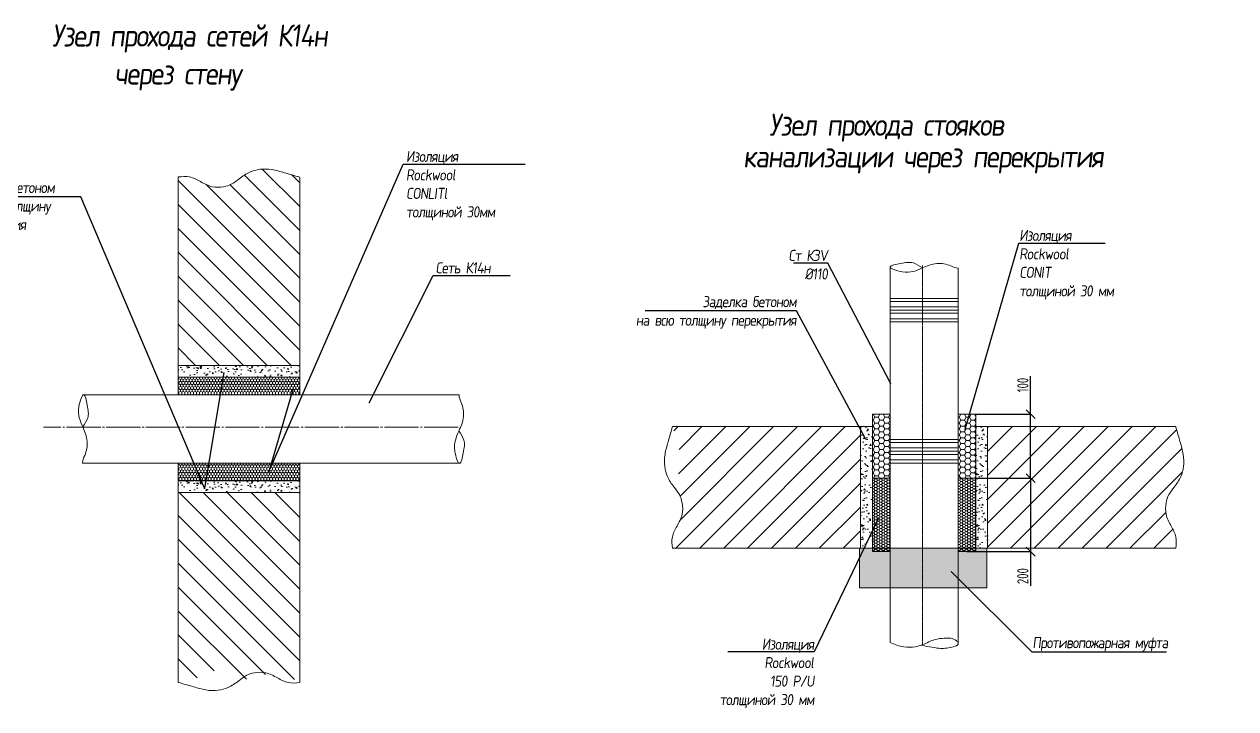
# Model space of a CAD drawing. Header units: millimetres. Extents: x -8689834 to 9419935, y -370377 to 166066.
# Drawn here: x -27486 to -165, y -353092 to -337670 of the extents above; entities that cross this region are included whole.
import ezdxf
from ezdxf import colors
from ezdxf.entities.mleader import LeaderData, LeaderLine
from ezdxf.math import Vec2, Vec3

# ---------------------------------------------------------------- set-up
doc = ezdxf.new("R2010")
doc.units = ezdxf.units.MM
doc.header["$MEASUREMENT"] = 0
doc.linetypes.add('JIS_08_11', pattern=[12.8, 11, -0.6, 0.6, -0.6])
doc.linetypes.add('осевая', pattern=[50.8, 31.75, -6.35, 6.35, -6.35])
doc.layers.get('0').update_dxf_attribs({"color": 250, "lineweight": 9})
for name, color, linetype, lineweight in [('_ВК-Text К1', 7, 'Continuous', 30), ('_ВК-К14н', 165, 'Continuous', 40), ('_ВК-К3V', 6, 'Continuous', 40), ('_ВК-противопожарная муфта', 1, 'Continuous', 40), ('_ВК-текст В1', 7, 'Continuous', 25), ('_Размер ВК', 7, 'Continuous', 30)]:
    doc.layers.add(name, color=color, linetype=linetype, lineweight=lineweight)
doc.layers.add('_Стены', color=7, linetype='Continuous')
doc.styles.add('ISOCPEUR', font='isocpeur.ttf', dxfattribs={"width": 0.7})
doc.styles.get("Standard").update_dxf_attribs({"font": 'isocpeur.ttf', "width": 0.7})
doc.styles.add('Основной', font='isocpeui.ttf')
doc.dimstyles.get("Standard").update_dxf_attribs({"dimtxt": 0.18, "dimasz": 0.18, "dimexe": 0.18, "dimexo": 0.0625, "dimgap": 0.09, "dimtad": 0, "dimtih": 1, "dimtoh": 1, "dimdec": 4, "dimzin": 0, "dimdsep": 46, "dimtxsty": 'Standard', "dimcen": 0.09, "dimadec": 0, "dimazin": 0, "dimtfac": 1, "dimtdec": 4, "dimtofl": 0, "dimtmove": 0, "dimatfit": 3, "dimfxl": 1, "dimtolj": 1, "dimtzin": 0, "dimarcsym": 0})
pattern_1 = [(315, (31731.88, -186800.07), (269.4077, 269.4077), [])]
pattern_2 = [(45, (-167181.3, -293731.14), (-269.4077, 269.4077), [])]
pattern_3 = [(0, (-167181.3, -293731.14), (114.3, 65.991135), [76.2, -152.4]), (120, (-167181.3, -293731.14), (-114.3, 65.991136), [76.2, -152.4]), (60, (-167181.3, -293731.14), (2e-07, 131.982271), [-152.4, 76.2])]

# ---------------------------------------------------------------- blocks, each defined once
blk = doc.blocks.new('_Oblique')
at = {"color": 0, "linetype": 'ByBlock', "lineweight": -2}
blk.add_line((-0.5, -0.5), (0.5, 0.5), dxfattribs=at)
blk = doc.blocks.new('*D2061')
at = {"layer": '_Размер ВК', "color": 0, "lineweight": 30, "transparency": 16777216}
for p, q in [((-4792, -346456), (-4792, -345600)), ((-6028, -346456), (-4791, -346456)), ((-4792, -347897), (-4792, -346456)), ((-6028, -347897), (-4791, -347897))]:
    blk.add_line(p, q, dxfattribs=at)
at = {"layer": '_Размер ВК', "color": 0, "lineweight": 30, "transparency": 16777216, "xscale": 200, "yscale": 200, "zscale": 200}
for p, rotation in [((-4792, -346456), 90), ((-4792, -347897), 270)]:
    blk.add_blockref('_Oblique', p, dxfattribs=dict(at, rotation=rotation))
at = {"layer": '_Размер ВК', "color": 0, "lineweight": 13, "transparency": 16777216, "insert": (-4967, -345799), "char_height": 250, "attachment_point": 5, "rotation": 90}
blk.add_mtext('\\A1;100', dxfattribs=at)
blk = doc.blocks.new('*D2062')
at = {"layer": '_Размер ВК', "color": 0, "lineweight": 30, "transparency": 16777216}
for p, q in [((-6026, -347897), (-4791, -347897)), ((-4792, -347897), (-4792, -349551)), ((-6226, -349551), (-4791, -349551)), ((-4792, -349551), (-4792, -350320))]:
    blk.add_line(p, q, dxfattribs=at)
at = {"layer": '_Размер ВК', "color": 0, "lineweight": 30, "transparency": 16777216, "xscale": 200, "yscale": 200, "zscale": 200}
for p, rotation in [((-4792, -347897), 90), ((-4792, -349551), 270)]:
    blk.add_blockref('_Oblique', p, dxfattribs=dict(at, rotation=rotation))
at = {"layer": '_Размер ВК', "color": 0, "lineweight": 13, "transparency": 16777216, "insert": (-4967, -350104), "char_height": 250, "attachment_point": 5, "rotation": 90}
blk.add_mtext('\\A1;200', dxfattribs=at)
blk = doc.blocks.new('_Dot')
at = {"color": 0, "linetype": 'ByBlock', "lineweight": -2}
blk.add_line((-0.5, 0), (-1, 0), dxfattribs=at)
at = {"color": 0, "linetype": 'ByBlock', "const_width": 0.5}
blk.add_lwpolyline([(-0.25, 0, 1), (0.25, 0, 1)], format="xyb", close=True, dxfattribs=at)

msp = doc.modelspace()

# ---------------------------------------------------------------- hatches: boundary and pattern name
at = {"layer": '_ВК-противопожарная муфта', "lineweight": 13}
h = msp.add_hatch(color=256, dxfattribs=at)
h.dxf.hatch_style = 1
h.paths.add_polyline_path([(-8650.6, -349477.5), (-5775, -349477.5), (-5775, -350369), (-8650.6, -350369)])
at = {"layer": '_Стены', "lineweight": 13}
h = msp.add_hatch(dxfattribs=at)
h.set_pattern_fill('ANSI31', scale=120, angle=-90)
h.set_pattern_definition(pattern_1)
h.paths.add_polyline_path([(-21272.4, -345355.5), (-21272.4, -341062), (-21458.1, -341061.9), (-21469, -341058.8), (-21480, -341055.7), (-21490.9, -341052.5), (-21501.8, -341049.4), (-21512.7, -341046.2), (-21523.6, -341043.1), (-21534.6, -341039.9), (-21545.5, -341036.8), (-21556.4, -341033.6), (-21567.3, -341030.4), (-21578.2, -341027.3), (-21589.2, -341024.1), (-21600.1, -341020.9), (-21611, -341017.8), (-21621.9, -341014.6), (-21632.8, -341011.4), (-21643.8, -341008.2), (-21654.7, -341005.1), (-21665.6, -341001.9), (-21676.5, -340998.8), (-21687.5, -340995.7), (-21698.4, -340992.6), (-21709.4, -340989.5), (-21720.3, -340986.4), (-21731.3, -340983.4), (-21742.3, -340980.5), (-21753.3, -340977.6), (-21764.3, -340974.7), (-21775.3, -340971.9), (-21786.3, -340969.1), (-21797.3, -340966.4), (-21808.4, -340963.8), (-21819.5, -340961.2), (-21830.6, -340958.7), (-21841.7, -340956.3), (-21852.8, -340954), (-21864, -340951.8), (-21875.1, -340949.6), (-21886.3, -340947.6), (-21897.6, -340945.7), (-21908.8, -340943.8), (-21920.1, -340942.1), (-21931.4, -340940.5), (-21942.7, -340939), (-21954, -340937.6), (-21965.4, -340936.3), (-21976.8, -340935.2), (-21988.1, -340934.1), (-21999.5, -340933.2), (-22010.9, -340932.5), (-22022.3, -340931.8), (-22033.7, -340931.3), (-22045.1, -340931), (-22056.5, -340930.8), (-22068, -340930.7), (-22079.4, -340930.8), (-22090.8, -340931), (-22102.1, -340931.4), (-22113.5, -340932), (-22124.9, -340932.7), (-22136.3, -340933.5), (-22147.6, -340934.6), (-22158.9, -340935.7), (-22170.2, -340937.1), (-22181.5, -340938.7), (-22192.8, -340940.4), (-22204, -340942.3), (-22215.3, -340944.3), (-22226.4, -340946.5), (-22237.6, -340948.9), (-22248.7, -340951.5), (-22259.8, -340954.2), (-22270.8, -340957), (-22281.8, -340960.1), (-22292.8, -340963.2), (-22303.7, -340966.6), (-22314.6, -340970), (-22325.4, -340973.7), (-22336.2, -340977.4), (-22346.9, -340981.4), (-22357.5, -340985.4), (-22368.1, -340989.6), (-22378.7, -340993.9), (-22389.2, -340998.4), (-22399.6, -341003), (-22409.9, -341007.7), (-22420.2, -341012.6), (-22430.4, -341017.6), (-22440.6, -341022.7), (-22450.7, -341027.9), (-22460.7, -341033.2), (-22470.7, -341038.6), (-22480.6, -341044.2), (-22490.4, -341049.9), (-22500.2, -341055.6), (-22510, -341061.5), (-22519.7, -341067.5), (-22529.3, -341073.5), (-22538.9, -341079.7), (-22548.4, -341085.9), (-22557.9, -341092.2), (-22567.4, -341098.6), (-22576.8, -341105.1), (-22586.1, -341111.7), (-22595.4, -341118.3), (-22604.7, -341125), (-22613.9, -341131.8), (-22623, -341138.6), (-22632.2, -341145.5), (-22641.3, -341152.5), (-22650.3, -341159.5), (-22659.3, -341166.5), (-22668.3, -341173.6), (-22677.3, -341180.7), (-22686.4, -341187.7), (-22695.4, -341194.7), (-22704.4, -341201.7), (-22713.5, -341208.6), (-22722.6, -341215.4), (-22731.8, -341222.2), (-22741, -341228.8), (-22750.3, -341235.3), (-22759.7, -341241.7), (-22769.1, -341247.9), (-22778.7, -341253.9), (-22788.3, -341259.8), (-22798.1, -341265.4), (-22808, -341270.8), (-22818, -341276), (-22828.2, -341281), (-22838.5, -341285.7), (-22848.9, -341290.2), (-22859.4, -341294.5), (-22870, -341298.6), (-22880.6, -341302.5), (-22891.4, -341306.2), (-22902.3, -341309.7), (-22913.2, -341313), (-22924.3, -341316.2), (-22935.3, -341319.1), (-22946.5, -341321.9), (-22957.7, -341324.5), (-22969, -341326.9), (-22980.3, -341329.2), (-22991.6, -341331.3), (-23003, -341333.3), (-23014.4, -341335.1), (-23025.8, -341336.7), (-23037.3, -341338.2), (-23048.7, -341339.5), (-23060.2, -341340.7), (-23071.7, -341341.6), (-23083.2, -341342.4), (-23094.6, -341343), (-23106.1, -341343.4), (-23117.6, -341343.6), (-23129, -341343.6), (-23140.5, -341343.4), (-23151.9, -341343), (-23163.3, -341342.4), (-23174.6, -341341.6), (-23185.9, -341340.6), (-23197.2, -341339.4), (-23208.4, -341337.9), (-23219.6, -341336.2), (-23230.7, -341334.2), (-23241.7, -341332.1), (-23252.7, -341329.7), (-23263.7, -341327), (-23274.5, -341324.1), (-23285.3, -341321.1), (-23296.1, -341317.8), (-23306.8, -341314.3), (-23317.4, -341310.6), (-23328, -341306.7), (-23338.6, -341302.7), (-23349.1, -341298.5), (-23359.5, -341294.1), (-23370, -341289.6), (-23380.4, -341285), (-23390.7, -341280.2), (-23401.1, -341275.3), (-23411.4, -341270.3), (-23421.7, -341265.2), (-23431.9, -341260), (-23442.2, -341254.8), (-23452.4, -341249.4), (-23462.6, -341244), (-23472.8, -341238.6), (-23483, -341233.1), (-23493.2, -341227.5), (-23503.3, -341222), (-23513.5, -341216.4), (-23523.7, -341210.8), (-23533.9, -341205.2), (-23544.1, -341199.6), (-23554.3, -341194.1), (-23564.5, -341188.6), (-23574.8, -341183.1), (-23585, -341177.8), (-23595.3, -341172.5), (-23605.6, -341167.3), (-23615.9, -341162.2), (-23626.2, -341157.2), (-23636.6, -341152.4), (-23647, -341147.7), (-23657.4, -341143.2), (-23667.9, -341138.8), (-23678.4, -341134.6), (-23689, -341130.7), (-23699.6, -341126.9), (-23710.2, -341123.4), (-23720.9, -341120.1), (-23731.7, -341117.1), (-23742.5, -341114.3), (-23753.3, -341111.8), (-23764.2, -341109.6), (-23775.2, -341107.7), (-23786.2, -341106), (-23797.3, -341104.6), (-23808.5, -341103.5), (-23819.6, -341102.6), (-23830.9, -341101.9), (-23842.1, -341101.5), (-23853.5, -341101.2), (-23864.8, -341101.1), (-23876.2, -341101.2), (-23887.6, -341101.4), (-23899, -341101.8), (-23910.5, -341102.3), (-23922, -341103), (-23933.5, -341103.7), (-23945.1, -341104.6), (-23956.6, -341105.5), (-23968.2, -341106.5), (-23979.8, -341107.5), (-23991.3, -341108.6), (-24002.9, -341109.7), (-24014.5, -341110.8), (-24014.5, -345355.5)])
h = msp.add_hatch(dxfattribs=at)
h.set_pattern_fill('AR-CONC', scale=1.8, angle=-90)
h.set_pattern_definition([(320, (31452.9, -175088.02), (-28.69035, -327.9324), [34.29, -377.19]), (265, (31452.9, -175088.02), (343.9023, 63.43816), [27.432, -301.75305]), (10.45144, (31450.5, -175115.35), (315.21195, -264.49424), [29.142, -320.56244]), (316.1842, (31544.34, -175088.02), (-75.6762, -487.9423), [51.435, -565.785]), (6.63556, (31538.03, -175128.7), (445.367, -427.3274), [43.713, -480.8441]), (261.18415, (31544.34, -175088), (445.367, -427.3274), [41.148, -452.6275]), (291, (31521.48, -175133.74), (-184.07736, -272.9059), [34.29, -377.19]), (236, (31521.48, -175133.74), (331.53834, -111.24365), [27.432, -301.752]), (341.45144, (31506.14, -175156.48), (147.461, -384.14955), [29.142, -320.5619]), (307.5, (31452.9, -175088.02), (152.19907, -5.559486), [0, -298.0944, 0, -306.324, 0, -302.895]), (277.5, (31452.9, -175088.02), (180.32503, -120.27539), [0, -174.6504, 0, -291.2364, 0, -115.443]), (237.5, (31452.9, -174986.07), (-10.31174, -244.06307), [0, -114.3, 0, -356.616, 0, -473.202]), (227.5, (31452.9, -174940.35), (45.76768, -266.63253), [0, -148.59, 0, -236.8296, 0, -336.042])])
h.paths.add_polyline_path([(-21272.4, -345355.5), (-21272.4, -345623.4), (-24014.5, -345623.4), (-24014.5, -345355.5)])
h = msp.add_hatch(dxfattribs=at)
h.set_pattern_fill('HONEY', scale=12, angle=-90)
h.set_pattern_definition([(270, (31731.878, -186800.074), (32.995568, -57.15), [38.1, -76.2]), (30, (31731.878, -186800.074), (32.995568, 57.15), [38.1, -76.2]), (330, (31731.878, -186800.074), (65.991136, -1e-07), [-76.2, 38.1])])
h.paths.add_polyline_path([(-21272.4, -345623.4), (-21272.9, -346020.1), (-24014.9, -346020.1), (-24014.9, -345623.4)])
h = msp.add_hatch(dxfattribs=at)
h.set_pattern_fill('HONEY', scale=24)
h.set_pattern_definition(pattern_3)
h.paths.add_polyline_path([(-8358, -346456.5), (-7961.2, -346456.5), (-7961.2, -347897.1), (-8358, -347897.1)])
h = msp.add_hatch(dxfattribs=at)
h.set_pattern_fill('HONEY', scale=24)
h.set_pattern_definition(pattern_3)
h.paths.add_polyline_path([(-6424.5, -346456.5), (-6027.7, -346456.5), (-6027.7, -347897.1), (-6424.5, -347897.1)])
h = msp.add_hatch(dxfattribs=at)
h.set_pattern_fill('ANSI31', scale=120)
h.set_pattern_definition(pattern_2)
h.paths.add_polyline_path([(-12859.1, -348044.2), (-12866.3, -348053.9), (-12863.1, -348058.4), (-12856.4, -348067.7), (-12849.6, -348076.9), (-12842.8, -348086.1), (-12835.9, -348095.2), (-12828.9, -348104.3), (-12821.9, -348113.3), (-12814.8, -348122.3), (-12807.8, -348131.4), (-12800.7, -348140.4), (-12793.7, -348149.4), (-12786.6, -348158.4), (-12779.7, -348167.4), (-12772.8, -348176.5), (-12765.9, -348185.6), (-12759.2, -348194.8), (-12752.6, -348204), (-12746.1, -348213.3), (-12739.7, -348222.7), (-12733.5, -348232.1), (-12727.5, -348241.7), (-12721.6, -348251.3), (-12716, -348261.1), (-12710.6, -348271), (-12705.4, -348281.1), (-12700.4, -348291.2), (-12695.7, -348301.5), (-12691.2, -348311.9), (-12686.9, -348322.4), (-12682.8, -348333), (-12678.9, -348343.7), (-12675.2, -348354.4), (-12671.7, -348365.3), (-12668.3, -348376.3), (-12665.2, -348387.3), (-12662.3, -348398.4), (-12659.5, -348409.5), (-12656.9, -348420.7), (-12654.4, -348432), (-12652.2, -348443.3), (-12650.1, -348454.6), (-12648.1, -348466), (-12646.3, -348477.4), (-12644.6, -348488.8), (-12811.7, -348500.3), (-12761.8, -348558), (-12640.7, -348523.2), (-12639.8, -348534.7), (-12639, -348546.2), (-12638.4, -348557.7), (-12899.4, -348569.1), (-12637.8, -348580.6), (-12637.8, -348592.1), (-12637.9, -348603.5), (-12638.3, -348614.9), (-12638.9, -348626.3), (-12639.7, -348637.6), (-12640.8, -348648.9), (-12642, -348660.2), (-12643.5, -348671.4), (-12645.2, -348682.6), (-12647.1, -348693.7), (-12649.3, -348704.8), (-12651.7, -348715.8), (-12654.4, -348726.7), (-12657.2, -348737.5), (-12660.3, -348748.3), (-12663.6, -348759.1), (-12667.1, -348769.8), (-12670.8, -348780.4), (-12674.7, -348791), (-12678.7, -348801.6), (-12682.9, -348812.1), (-12687.3, -348822.6), (-12691.8, -348833), (-12696.4, -348843.4), (-12701.2, -348853.7), (-12706.1, -348864.1), (-12711.1, -348874.4), (-12716.2, -348884.7), (-12721.3, -348894.9), (-12726.6, -348905.2), (-12731.9, -348915.4), (-12737.4, -348925.6), (-12742.8, -348935.8), (-12748.3, -348946), (-12753.8, -348956.2), (-12759.4, -348966.4), (-12765, -348976.5), (-12770.6, -348986.7), (-12776.2, -348996.9), (-12781.7, -349007.1), (-12787.3, -349017.3), (-12792.8, -349027.5), (-12798.2, -349037.8), (-12803.6, -349048), (-12808.9, -349058.3), (-12814.1, -349068.6), (-12819.2, -349078.9), (-12824.2, -349089.2), (-12829, -349099.6), (-12833.7, -349110), (-12838.2, -349120.4), (-12842.6, -349130.9), (-12846.7, -349141.4), (-12850.7, -349152), (-12854.4, -349162.6), (-12858, -349173.2), (-12861.3, -349183.9), (-12864.3, -349194.7), (-12867.1, -349205.5), (-12869.6, -349216.3), (-12871.8, -349227.3), (-12873.7, -349238.2), (-12875.4, -349249.3), (-12876.7, -349260.3), (-12877.9, -349271.5), (-12878.8, -349282.7), (-12879.5, -349293.9), (-12879.9, -349305.2), (-12880.2, -349316.5), (-12880.3, -349327.8), (-12880.2, -349339.2), (-12879.9, -349350.6), (-12879.5, -349362.1), (-12879, -349373.5), (-12878.4, -349385), (-12877.6, -349396.5), (-12876.8, -349408.1), (-12875.9, -349419.6), (-12874.9, -349431.2), (-12873.9, -349442.8), (-12872.8, -349454.4), (-12871.7, -349465.9), (-12870.6, -349477.5), (-8625.9, -349477.5), (-8625.9, -346735.4), (-12866.2, -346735.4), (-12842.6, -346817.7), (-12819, -346899.9), (-12795.3, -346982.2), (-12771.5, -347064.4), (-12747.7, -347146.6), (-12725.2, -347229.2), (-12705.7, -347312.6), (-12691.1, -347397.1), (-12682.9, -347482.7), (-12682.5, -347568.5), (-12691, -347653.8), (-12709.1, -347737.7), (-12735.9, -347819.3), (-12770.6, -347897.6), (-12812.1, -347972.4)])
h = msp.add_hatch(dxfattribs=at)
h.set_pattern_fill('AR-CONC', scale=1.8)
h.set_pattern_definition([(50, (-178893.35, -294010.12), (327.9324, -28.69035), [34.29, -377.19]), (355, (-178893.35, -294010.1), (-63.43816, 343.9023), [27.432, -301.75305]), (100.45144, (-178866.02, -294012.5), (264.49424, 315.21195), [29.142, -320.56244]), (46.1842, (-178893.35, -293918.68), (487.9423, -75.6762), [51.435, -565.785]), (96.63556, (-178852.7, -293925), (427.3274, 445.367), [43.713, -480.8441]), (351.18415, (-178893.35, -293918.7), (427.3274, 445.367), [41.148, -452.6275]), (21, (-178847.63, -293941.54), (272.9059, -184.07736), [34.29, -377.19]), (326, (-178847.63, -293941.54), (111.24365, 331.53834), [27.432, -301.752]), (71.45144, (-178824.9, -293956.88), (384.14955, 147.461), [29.142, -320.5619]), (37.5, (-178893.35, -294010.12), (5.559486, 152.19907), [0, -298.0944, 0, -306.324, 0, -302.895]), (7.5, (-178893.35, -294010.12), (120.27539, 180.32503), [0, -174.6504, 0, -291.2364, 0, -115.443]), (327.5, (-178995.3, -294010.12), (244.06307, -10.31174), [0, -114.3, 0, -356.616, 0, -473.202]), (317.5, (-179041.02, -294010.12), (266.63253, 45.76768), [0, -148.59, 0, -236.8296, 0, -336.042])])
h.paths.add_polyline_path([(-8625.9, -346735.4), (-8358, -346735.4), (-8358, -349477.5), (-8625.9, -349477.5)])
h = msp.add_hatch(dxfattribs=at)
h.set_pattern_fill('AR-CONC', scale=1.8)
h.set_pattern_definition([(50, (-176295.16, -294010.12), (327.9324, -28.69035), [34.29, -377.19]), (355, (-176295.16, -294010.1), (-63.43816, 343.9023), [27.432, -301.75305]), (100.45144, (-176267.83, -294012.5), (264.49424, 315.21195), [29.142, -320.56244]), (46.1842, (-176295.16, -293918.68), (487.9423, -75.6762), [51.435, -565.785]), (96.63556, (-176254.5, -293925), (427.3274, 445.367), [43.713, -480.8441]), (351.18415, (-176295.16, -293918.7), (427.3274, 445.367), [41.148, -452.6275]), (21, (-176249.44, -293941.54), (272.9059, -184.07736), [34.29, -377.19]), (326, (-176249.44, -293941.54), (111.24365, 331.53834), [27.432, -301.752]), (71.45144, (-176226.7, -293956.88), (384.14955, 147.461), [29.142, -320.5619]), (37.5, (-176295.16, -294010.12), (5.559486, 152.19907), [0, -298.0944, 0, -306.324, 0, -302.895]), (7.5, (-176295.16, -294010.12), (120.27539, 180.32503), [0, -174.6504, 0, -291.2364, 0, -115.443]), (327.5, (-176397.11, -294010.12), (244.06307, -10.31174), [0, -114.3, 0, -356.616, 0, -473.202]), (317.5, (-176442.83, -294010.12), (266.63253, 45.76768), [0, -148.59, 0, -236.8296, 0, -336.042])])
h.paths.add_polyline_path([(-6027.7, -346735.4), (-5759.8, -346735.4), (-5759.8, -349477.5), (-6027.7, -349477.5)])
h = msp.add_hatch(dxfattribs=at)
h.set_pattern_fill('ANSI31', scale=120)
h.set_pattern_definition(pattern_2)
edge = h.paths.add_edge_path()
edge.add_spline(control_points=[(-1515.1, -349477.5), (-1506.7, -349390.4), (-1489.6, -349212.7), (-1625.7, -348968.9), (-1756.1, -348727), (-1748.9, -348471.3), (-1684, -348258.1), (-1533.6, -348082.6), (-1401.8, -347880.5), (-1325.5, -347624), (-1339.7, -347355.4), (-1426.7, -347059.3), (-1486.2, -346851.7), (-1519.5, -346735.4)], knot_values=[0, 0, 0, 0, 256.3570077, 522.5257775, 814.4924454, 1068.4565715, 1265.4540588, 1471.5898158, 1753.8146418, 1984.8129544, 2261.3911039, 2546.6718614, 2909.5074633, 2909.5074633, 2909.5074633, 2909.5074633], degree=3, periodic=0)
edge.add_line((-1519.5, -346735.4), (-5759.8, -346735.4))
edge.add_line((-5759.8, -346735.4), (-5759.8, -349477.5))
edge.add_line((-5759.8, -349477.5), (-1515.1, -349477.5))
h = msp.add_hatch(dxfattribs=at)
h.set_pattern_fill('HONEY', scale=12, angle=-90)
h.set_pattern_definition([(270, (31731.878, -188733.582), (32.995568, -57.15), [38.1, -76.2]), (30, (31731.878, -188733.582), (32.995568, 57.15), [38.1, -76.2]), (330, (31731.878, -188733.582), (65.991136, -1e-07), [-76.2, 38.1])])
h.paths.add_polyline_path([(-21272.8, -347556.9), (-21272.8, -347953.7), (-24015.1, -347954.3), (-24015.1, -347557.5)])
h = msp.add_hatch(dxfattribs=at)
h.set_pattern_fill('AR-CONC', scale=1.8, angle=-90)
h.set_pattern_definition([(320, (31452.9, -177686.21), (-28.69035, -327.9324), [34.29, -377.19]), (265, (31452.9, -177686.2), (343.9023, 63.43816), [27.432, -301.75305]), (10.45144, (31450.5, -177713.54), (315.21195, -264.49424), [29.142, -320.56244]), (316.1842, (31544.34, -177686.2), (-75.6762, -487.9423), [51.435, -565.785]), (6.63556, (31538.03, -177726.88), (445.367, -427.3274), [43.713, -480.8441]), (261.18415, (31544.34, -177686.2), (445.367, -427.3274), [41.148, -452.6275]), (291, (31521.48, -177731.93), (-184.07736, -272.9059), [34.29, -377.19]), (236, (31521.48, -177731.93), (331.53834, -111.24365), [27.432, -301.752]), (341.45144, (31506.14, -177754.68), (147.461, -384.14955), [29.142, -320.5619]), (307.5, (31452.9, -177686.21), (152.19907, -5.559486), [0, -298.0944, 0, -306.324, 0, -302.895]), (277.5, (31452.9, -177686.21), (180.32503, -120.27539), [0, -174.6504, 0, -291.2364, 0, -115.443]), (237.5, (31452.9, -177584.26), (-10.31174, -244.06307), [0, -114.3, 0, -356.616, 0, -473.202]), (227.5, (31452.9, -177538.54), (45.76768, -266.63253), [0, -148.59, 0, -236.8296, 0, -336.042])])
h.paths.add_polyline_path([(-21272.4, -347953.7), (-21272.4, -348221.6), (-24014.5, -348221.6), (-24014.5, -347953.7)])
h = msp.add_hatch(dxfattribs=at)
h.set_pattern_fill('HONEY', scale=12)
h.set_pattern_definition([(0, (-167181.297, -293731.14), (57.15, 32.995568), [38.1, -76.2]), (120, (-167181.297, -293731.14), (-57.15, 32.995568), [38.1, -76.2]), (60, (-167181.297, -293731.14), (1e-07, 65.991136), [-76.2, 38.1])])
h.paths.add_polyline_path([(-8358, -347897.1), (-7961.2, -347897.1), (-7961.2, -349550.5), (-8358, -349550.5)])
h = msp.add_hatch(dxfattribs=at)
h.set_pattern_fill('HONEY', scale=12)
h.set_pattern_definition([(0, (-165247.788, -293731.14), (57.15, 32.995568), [38.1, -76.2]), (120, (-165247.788, -293731.14), (-57.15, 32.995568), [38.1, -76.2]), (60, (-165247.788, -293731.14), (1e-07, 65.991136), [-76.2, 38.1])])
h.paths.add_polyline_path([(-6424.5, -347897.1), (-6027.7, -347897.1), (-6027.4, -349551.3), (-6424.2, -349551.3)])
h = msp.add_hatch(dxfattribs=at)
h.set_pattern_fill('ANSI31', scale=120, angle=-90)
h.set_pattern_definition(pattern_1)
h.paths.add_polyline_path([(-21504.3, -352528.4), (-21504.3, -352528.4), (-21501.8, -352527.7)], flags=17)
h.paths.add_polyline_path([(-22561.4, -352482.5), (-22560.2, -352481.7), (-22748.7, -352622.2), (-22539.6, -352468), (-22529.2, -352461.4), (-22518.7, -352454.8), (-22508.2, -352448.4), (-22497.6, -352442), (-22486.9, -352435.8), (-22476.2, -352429.7), (-22465.4, -352423.7), (-22454.6, -352417.9), (-22443.7, -352412.2), (-22432.7, -352406.6), (-22421.6, -352401.2), (-22410.4, -352395.9), (-22399.2, -352390.8), (-22387.9, -352385.8), (-22376.5, -352381), (-22365.1, -352376.4), (-22353.6, -352371.9), (-22342, -352367.5), (-22330.3, -352363.4), (-22318.6, -352359.4), (-22306.9, -352355.5), (-22295, -352351.9), (-22283.1, -352348.4), (-22271.2, -352345.1), (-22259.2, -352342), (-22247.2, -352339.1), (-22235.1, -352336.3), (-22223, -352333.8), (-22210.9, -352331.5), (-22198.7, -352329.3), (-22186.5, -352327.4), (-22174.3, -352325.6), (-22162, -352324.1), (-22149.7, -352322.7), (-22137.4, -352321.6), (-22125.1, -352320.6), (-22112.8, -352319.9), (-22100.4, -352319.3), (-22088.1, -352318.9), (-22075.7, -352318.7), (-22063.3, -352318.7), (-22050.9, -352318.8), (-22038.6, -352319.2), (-22026.2, -352319.6), (-22013.8, -352320.3), (-22001.5, -352321.1), (-21989.1, -352322), (-21976.8, -352323.1), (-21964.4, -352324.4), (-21952.1, -352325.8), (-21939.8, -352327.3), (-21927.6, -352329), (-21915.3, -352330.8), (-21903.1, -352332.7), (-21890.9, -352334.8), (-21878.7, -352336.9), (-21866.6, -352339.2), (-21854.5, -352341.6), (-21842.4, -352344.2), (-21830.4, -352346.8), (-21818.3, -352349.5), (-21806.3, -352352.2), (-21794.3, -352355.1), (-21782.4, -352358.1), (-21770.4, -352361.1), (-21758.5, -352364.2), (-21746.6, -352367.3), (-21734.6, -352370.5), (-21722.7, -352373.8), (-21710.9, -352377), (-21699, -352380.4), (-21687.1, -352383.7), (-21675.3, -352387.1), (-21663.4, -352390.5), (-21651.5, -352394), (-21639.7, -352397.4), (-21627.9, -352400.8), (-21616, -352404.3), (-21604.2, -352407.7), (-21592.3, -352411.2), (-21580.5, -352414.6), (-21568.6, -352418), (-21556.8, -352421.5), (-21544.9, -352424.9), (-21533.1, -352428.3), (-21521.2, -352431.7), (-21509.4, -352435.1), (-21272.4, -352436.6), (-21272.4, -348221.6), (-24014.5, -348221.6), (-24013.8, -352498.7), (-24002.9, -352467.4), (-23991.3, -352468.5), (-23979.8, -352469.6), (-23968.2, -352470.6), (-23956.6, -352471.6), (-23945.1, -352472.5), (-23933.5, -352473.3), (-23922, -352474.1), (-23910.5, -352474.7), (-23899, -352475.2), (-23887.6, -352475.6), (-23876.2, -352475.9), (-23864.8, -352476), (-23853.5, -352475.9), (-23842.1, -352475.6), (-23830.9, -352475.1), (-23819.6, -352474.5), (-23808.5, -352473.6), (-23797.3, -352472.4), (-23786.2, -352471.1), (-23775.2, -352469.4), (-23764.2, -352467.5), (-23753.3, -352465.3), (-23742.5, -352462.8), (-23731.7, -352460), (-23720.9, -352457), (-23710.2, -352453.7), (-23699.6, -352450.1), (-23689, -352446.4), (-23678.4, -352442.4), (-23667.9, -352438.2), (-23657.4, -352433.9), (-23647, -352429.4), (-23636.6, -352424.7), (-23626.2, -352419.8), (-23615.9, -352414.9), (-23605.6, -352409.8), (-23595.3, -352404.6), (-23585, -352399.3), (-23574.8, -352393.9), (-23564.5, -352388.5), (-23554.3, -352383), (-23544.1, -352377.4), (-23533.9, -352371.9), (-23523.7, -352366.3), (-23513.5, -352360.7), (-23503.3, -352355.1), (-23493.2, -352349.5), (-23483, -352344), (-23472.8, -352338.5), (-23462.6, -352333), (-23452.4, -352327.6), (-23442.2, -352322.3), (-23431.9, -352317), (-23421.7, -352311.8), (-23411.4, -352306.8), (-23401.1, -352301.8), (-23390.7, -352296.9), (-23380.4, -352292.1), (-23370, -352287.5), (-23359.5, -352283), (-23349.1, -352278.6), (-23338.6, -352274.4), (-23328, -352270.4), (-23317.4, -352266.5), (-23306.8, -352262.8), (-23296.1, -352259.3), (-23285.3, -352256), (-23274.5, -352252.9), (-23263.7, -352250), (-23252.7, -352247.4), (-23241.7, -352245), (-23230.7, -352242.8), (-23219.6, -352240.9), (-23208.4, -352239.2), (-23197.2, -352237.7), (-23185.9, -352236.5), (-23174.6, -352235.4), (-23163.3, -352234.6), (-23151.9, -352234), (-23140.5, -352233.6), (-23129, -352233.4), (-23117.6, -352233.5), (-23106.1, -352233.7), (-23094.6, -352234.1), (-23083.2, -352234.7), (-23071.7, -352235.4), (-23060.2, -352236.4), (-23048.7, -352237.5), (-23037.3, -352238.9), (-23025.8, -352240.3), (-23014.4, -352242), (-23003, -352243.8), (-22991.6, -352245.7), (-22980.3, -352247.9), (-22969, -352250.1), (-22957.7, -352252.6), (-22946.5, -352255.2), (-22935.3, -352257.9), (-22924.3, -352260.9), (-22913.2, -352264), (-22902.3, -352267.3), (-22891.4, -352270.8), (-22880.6, -352274.5), (-22870, -352278.4), (-22859.4, -352282.5), (-22848.9, -352286.8), (-22838.5, -352291.4), (-22828.2, -352296.1), (-22818, -352301.1), (-22808, -352306.3), (-22798.1, -352311.7), (-22788.3, -352317.3), (-22778.7, -352323.1), (-22769.1, -352329.2), (-22759.7, -352335.4), (-22750.3, -352341.7), (-22741, -352348.2), (-22731.8, -352354.9), (-22722.6, -352361.6), (-22713.5, -352368.5), (-22704.4, -352375.4), (-22695.4, -352382.3), (-22686.4, -352389.4), (-22677.3, -352396.4), (-22668.3, -352403.5), (-22659.3, -352410.5), (-22650.3, -352417.6), (-22641.3, -352424.6), (-22632.2, -352431.5), (-22623, -352438.4), (-22613.9, -352445.3), (-22604.7, -352452.1), (-22595.4, -352458.8), (-22586.1, -352465.4), (-22576.8, -352472), (-22567.4, -352478.4)])

# ---------------------------------------------------------------- linework, layer by layer
at = {"color": 7, "linetype": 'осевая', "lineweight": 13}
msp.add_line((-7230.9, -343102.5), (-7230.9, -351665.5), dxfattribs=at)
at = {"linetype": 'JIS_08_11', "lineweight": 13, "ltscale": 70}
msp.add_line((-17698.4, -346750.4), (-27052.9, -346750.4), dxfattribs=at)
at = {"layer": '_ВК-К14н', "lineweight": 13}
for p, q in [((-17678.9, -346020.1), (-26139.1, -346020.1)), ((-17702.9, -347556.9), (-26172.1, -347556.9))]:
    msp.add_line(p, q, dxfattribs=at)
for points in [[(-26167.6, -346742.6), (-26054.5, -346538.3), (-26063.5, -346248.6), (-26140.4, -346012.3), (-26253.6, -346289.3), (-26167.6, -346742.6), (-26068, -347068), (-26122.3, -347384.9), (-26172.1, -347549.1), (-26172.1, -347556.9)], [(-17683.8, -346834.5), (-17573, -347040), (-17585.4, -347329.6), (-17665, -347565), (-17775, -347286.7), (-17683.8, -346834.5), (-17580.5, -346510.2), (-17631.1, -346192.7), (-17679, -346028), (-17678.9, -346020.1)]]:
    msp.add_spline(points, degree=3, dxfattribs=at)
at = {"layer": '_ВК-К3V', "lineweight": 13}
for p, q in [((-7961.2, -343141.9), (-7961.2, -351602.1)), ((-6424.5, -343165.9), (-6424.5, -351635.1)), ((-7961.2, -344108.3), (-6424.5, -344108.3)), ((-7961.2, -347290.7), (-6424.5, -347290.7))]:
    msp.add_line(p, q, dxfattribs=at)
for points in [[(-7230.9, -343161.4), (-7435.2, -343048.3), (-7724.9, -343057.3), (-7961.2, -343134.2), (-7684.2, -343247.3), (-7230.9, -343161.4), (-6905.5, -343061.8), (-6588.6, -343116.1), (-6424.5, -343165.9), (-6416.6, -343165.9)], [(-7961.2, -351602.1), (-7647.4, -351698.6), (-7389.1, -351695.1), (-7230.9, -351650.4), (-6948.1, -351533.3), (-6738.6, -351503.5), (-6465.8, -351560.8), (-6424.5, -351615.9), (-6641.5, -351719.2), (-6961.9, -351715.8), (-7230.9, -351653.8), (-7230.6, -351653.8)]]:
    msp.add_spline(points, degree=3, dxfattribs=at)
at = {"layer": '_ВК-противопожарная муфта', "lineweight": 13}
msp.add_lwpolyline([(-8650.6, -349477.5), (-5775, -349477.5), (-5775, -350369), (-8650.6, -350369)], close=True, dxfattribs=at)
at = {"layer": '_Стены', "color": 7, "lineweight": 13}
for p, q in [((-24014.5, -345355.5), (-24014.5, -341110.8)), ((-21272.4, -341115.2), (-21272.4, -345355.5)), ((-21272.4, -345355.5), (-24014.5, -345355.5)), ((-12866.2, -346735.4), (-8625.9, -346735.4)), ((-8625.9, -346735.4), (-8625.9, -349477.5)), ((-1519.5, -346735.4), (-5759.8, -346735.4)), ((-5759.8, -346735.4), (-5759.8, -349477.5)), ((-21272.4, -348221.6), (-24014.5, -348221.6)), ((-24014.5, -348221.6), (-24014.5, -352498.7)), ((-21272.4, -352503.2), (-21272.4, -348221.6)), ((-8625.9, -349477.5), (-12870.6, -349477.5)), ((-5759.8, -349477.5), (-1515.1, -349477.5))]:
    msp.add_line(p, q, dxfattribs=at)
for points in [[(-7961.2, -343847.4), (-6424.5, -343847.4), (-6424.5, -344376.5), (-7961.2, -344376.5)], [(-7961.2, -343913.5), (-6424.5, -343913.5), (-6424.5, -344036.6), (-7961.2, -344036.6)], [(-7961.2, -344182.4), (-6424.5, -344182.4), (-6424.5, -344305.5), (-7961.2, -344305.5)], [(-21272.4, -345355.5), (-21272.4, -345623.4), (-24014.5, -345623.4), (-24014.5, -345355.5)], [(-8625.9, -346735.4), (-8358, -346735.4), (-8358, -349477.5), (-8625.9, -349477.5)], [(-6027.7, -346735.4), (-5759.8, -346735.4), (-5759.8, -349477.5), (-6027.7, -349477.5)], [(-7961.2, -347026.2), (-6424.5, -347026.2), (-6424.5, -347555.3), (-7961.2, -347555.3)], [(-7961.2, -347092.3), (-6424.5, -347092.3), (-6424.5, -347215.3), (-7961.2, -347215.3)], [(-7961.2, -347361.1), (-6424.5, -347361.1), (-6424.5, -347484.2), (-7961.2, -347484.2)], [(-21272.4, -347953.7), (-21272.4, -348221.6), (-24014.5, -348221.6), (-24014.5, -347953.7)]]:
    msp.add_lwpolyline(points, close=True, dxfattribs=at)
at = {"layer": '_Стены', "color": 251, "lineweight": 13}
for points in [[(-21272.4, -345623.4), (-21272.9, -346020.1), (-24014.9, -346020.1), (-24014.9, -345623.4)], [(-21272.8, -347556.9), (-21272.8, -347953.7), (-24015.1, -347954.9), (-24015.1, -347556.9)], [(-8358, -347897.1), (-7961.2, -347897.1), (-7961.2, -349550.5), (-8358, -349550.5)], [(-6424.5, -347897.1), (-6027.7, -347897.1), (-6026.8, -349551.3), (-6424.8, -349551.3)]]:
    msp.add_lwpolyline(points, close=True, dxfattribs=at)
at = {"layer": '_Стены', "color": 253, "lineweight": 13}
for points in [[(-7961.2, -346456.5), (-8358, -346456.5), (-8358, -347897.1), (-7961.2, -347897.1)], [(-6027.7, -346456.5), (-6424.5, -346456.5), (-6424.5, -347897.1), (-6027.7, -347897.1)]]:
    msp.add_lwpolyline(points, close=True, dxfattribs=at)
at = {"layer": '_Стены', "color": 7, "lineweight": 13}
for points in [[(-21272.4, -341115.2), (-21621.1, -341014.8), (-21897.9, -340945.6), (-22174.3, -340937.7), (-22396.3, -341001.5), (-22636.9, -341149.1), (-22804.6, -341269), (-22991.5, -341331.3), (-23245.4, -341331.3), (-23513.8, -341216.2), (-23758.2, -341110.8), (-24014.5, -341110.8)], [(-12866.2, -346735.4), (-12966.5, -347084.1), (-13035.8, -347360.9), (-13043.7, -347637.3), (-12979.8, -347859.3), (-12832.3, -348099.9), (-12712.4, -348267.6), (-12650.1, -348454.5), (-12650.1, -348708.5), (-12765.1, -348976.8), (-12870.6, -349221.2), (-12870.6, -349477.5)], [(-1519.5, -346735.4), (-1419.1, -347084.1), (-1349.9, -347360.9), (-1342, -347637.3), (-1405.9, -347859.3), (-1553.4, -348099.9), (-1673.3, -348267.6), (-1735.6, -348454.5), (-1735.6, -348708.5), (-1620.5, -348976.8), (-1515.1, -349221.2), (-1515.1, -349477.5)], [(-24014.5, -352498.7), (-23665.8, -352599.1), (-23389.1, -352668.3), (-23112.6, -352676.3), (-22890.6, -352612.4), (-22650.1, -352464.8), (-22482.4, -352345), (-22295.5, -352282.6), (-22041.5, -352282.6), (-21773.2, -352397.7), (-21528.8, -352503.2), (-21272.4, -352503.2)]]:
    msp.add_spline(points, degree=3, dxfattribs=at)

# ---------------------------------------------------------------- texts
at = {"linetype": 'Continuous', "lineweight": 13, "insert": (-26856.7, -337991), "char_height": 500, "width": 8625.608, "attachment_point": 4, "style": 'Основной'}
msp.add_mtext('{\\Fsimplex|c204;\\Q7;\\W0.85;\\T0.9;\\C7;Узел прохода сетей К14н}', dxfattribs=at)
at = {"linetype": 'Continuous', "lineweight": 13, "char_height": 500, "attachment_point": 4, "style": 'Основной'}
for s, insert in [('{\\Fsimplex|c204;\\Q7;\\W0.85;\\T0.9;\\C7; через стену}', (-25704.9, -338845.8)), ('{\\Fsimplex|c204;\\Q7;\\W0.85;\\T0.9;\\C7;Узел прохода стояков }', (-10684.9, -340001)), ('{\\Fsimplex|c204;\\Q7;\\W0.85;\\T0.9;\\C7;канализации через перекрытия}', (-11276.3, -340714.2))]:
    msp.add_mtext(s, dxfattribs=dict(at, insert=insert))

# ---------------------------------------------------------------- dimensions: what is measured, and where the dimension line sits
at = {"layer": '_Размер ВК', "lineweight": 13}
for base, p1, p2, text, picture, middle in [((-4791.7, -346456.5), (-6027.7, -347897.1), (-6027.7, -346456.5), '100', '*D2061', (-4791.7, -345798.9)), ((-4791.7, -347897.1), (-6225.8, -349551.3), (-6026.5, -347897.1), '200', '*D2062', (-4791.7, -350103.7))]:
    dim = msp.add_linear_dim(base=base, p1=p1, p2=p2, angle=90, text=text, dimstyle='Standard', override={"dimtxt": 250, "dimasz": 200, "dimgap": 50, "dimtad": 1, "dimtih": 0, "dimtoh": 0, "dimdec": 0, "dimblk": 'Oblique', "dimcen": 100, "dimtdec": 0, "dimlwd": 30, "dimlwe": 30}, dxfattribs=at)
    dim.commit()
    dim.dimension.update_dxf_attribs({"geometry": picture, "text_midpoint": middle, "dimtype": 160})

# ---------------------------------------------------------------- leaders
at = {"layer": '_ВК-Text К1', "color": 7, "lineweight": 13}
ml = msp.add_multileader_mtext('Standard', dxfattribs=at)
ml.set_content('{\\Fsimplex|c204;\\Q7;\\W0.85;\\T0.9;Изоляция\\P\\Fsimplex|c0;Rockwool\\PCONIT\\P\\Fsimplex|c204;толщиной \\Fsimplex|c0;30 \\Fsimplex|c204;мм}', color=7, style='ISOCPEUR')
ml.set_leader_properties()
ml.set_arrow_properties(name='DOT')
ml.build(insert=Vec2(0, 0))
ml.multileader.update_dxf_attribs({"text_left_attachment_type": 6, "text_right_attachment_type": 6, "arrow_head_size": 25})
ctx = ml.context
ctx.base_point, ctx.char_height, ctx.arrow_head_size, ctx.plane_origin = Vec3(-5049.6, -342601.3), 250, 25, Vec3(-1402.4, -347122.2)
ctx.left_attachment, ctx.right_attachment = 6, 6
notes = []
notes.append((ctx, [(1, (1, 1, 0), (-5057.6, -342601.3), (1, 0), 8, [(0, [(-6271.7, -346813.8)], 0, [])])]))
ctx.mtext.insert, ctx.mtext.width, ctx.mtext.flow_direction = Vec3(-5047.6, -342301.3), 4586.199, 5
ml = msp.add_multileader_mtext('Standard', dxfattribs=at)
ml.set_content('{\\Fsimplex|c204;\\Q7;\\W0.85;\\T0.9;Ст К\\Fsimplex|c0;3V\\P%%C110}', color=7, style='ISOCPEUR')
ml.set_leader_properties()
ml.set_arrow_properties(name='DOT')
ml.build(insert=Vec2(0, 0))
ml.multileader.update_dxf_attribs({"text_left_attachment_type": 6, "text_right_attachment_type": 6, "arrow_head_size": 25})
ctx = ml.context
ctx.base_point, ctx.char_height, ctx.arrow_head_size, ctx.plane_origin = Vec3(-10534.8, -343053.1), 250, 25, Vec3(-10207.5, -347161.2)
ctx.left_attachment, ctx.right_attachment, ctx.text_align_type = 6, 6, 2
notes.append((ctx, [(0, (1, 1, 0), (-9367.1, -343053.1), (-1, 0), 8, [(0, [(-7946, -345760.8)], 0, [])])]))
ctx.mtext.insert, ctx.mtext.width, ctx.mtext.alignment, ctx.mtext.flow_direction = Vec3(-9377.1, -342753.1), 4586.199, 3, 5
ml = msp.add_multileader_mtext('Standard', dxfattribs=at)
ml.set_content('{\\Fsimplex|c204;\\Q7;\\W0.85;\\T0.9;Заделка бетоном\\Pна всю толщину перекрытия}', color=7, style='ISOCPEUR')
ml.set_leader_properties()
ml.set_arrow_properties(name='DOT')
ml.build(insert=Vec2(0, 0))
ml.multileader.update_dxf_attribs({"text_left_attachment_type": 6, "text_right_attachment_type": 6, "arrow_head_size": 25})
ctx = ml.context
ctx.base_point, ctx.char_height, ctx.arrow_head_size, ctx.plane_origin = Vec3(-14558.9, -344128.6), 250, 25, Vec3(-10911.7, -348236.7)
ctx.left_attachment, ctx.right_attachment, ctx.text_align_type = 6, 6, 2
notes.append((ctx, [(0, (1, 1, 0), (-10071.3, -344128.6), (-1, 0), 8, [(0, [(-8507, -347017.8)], 0, [])])]))
ctx.mtext.insert, ctx.mtext.width, ctx.mtext.alignment, ctx.mtext.flow_direction = Vec3(-10081.3, -343795.2), 4586.199, 3, 5
ml = msp.add_multileader_mtext('Standard', dxfattribs=at)
ml.set_content('{\\Fsimplex|c204;\\Q7;\\W0.85;\\T0.9;Изоляция\\P\\Fsimplex|c0;Rockwool\\P150 P/U\\P\\Fsimplex|c204;толщиной \\Fsimplex|c0;30 \\Fsimplex|c204;мм}', color=7, style='ISOCPEUR')
ml.set_leader_properties()
ml.set_arrow_properties(name='DOT')
ml.build(insert=Vec2(0, 0))
ml.multileader.update_dxf_attribs({"text_left_attachment_type": 6, "text_right_attachment_type": 6, "arrow_head_size": 25})
ctx = ml.context
ctx.base_point, ctx.char_height, ctx.arrow_head_size, ctx.plane_origin = Vec3(-12353.7, -351811.6), 250, 25, Vec3(-8668, -356332.5)
ctx.left_attachment, ctx.right_attachment, ctx.text_align_type = 6, 6, 2
notes.append((ctx, [(0, (1, 1, 0), (-9671.2, -351811.6), (-1, 0), 8, [(0, [(-8216.8, -348792.1)], 0, [])])]))
ctx.mtext.insert, ctx.mtext.width, ctx.mtext.alignment, ctx.mtext.flow_direction = Vec3(-9681.2, -351511.6), 4586.199, 3, 5
ml = msp.add_multileader_mtext('Standard', dxfattribs=at)
ml.set_content('{\\Fsimplex|c204;\\Q7;\\W0.85;\\T0.9;Противопожарная муфта}', color=7, style='ISOCPEUR')
ml.set_leader_properties()
ml.set_arrow_properties(name='DOT')
ml.build(insert=Vec2(0, 0))
ml.multileader.update_dxf_attribs({"text_left_attachment_type": 6, "text_right_attachment_type": 6, "arrow_head_size": 25})
ctx = ml.context
ctx.base_point, ctx.char_height, ctx.arrow_head_size, ctx.plane_origin = Vec3(-4753, -351811.6), 250, 25, Vec3(-1105.7, -356332.5)
ctx.left_attachment, ctx.right_attachment = 6, 6
notes.append((ctx, [(1, (1, 1, 0), (-4761, -351811.6), (1, 0), 8, [(0, [(-6580.5, -350003.5)], 0, [])])]))
ctx.mtext.insert, ctx.mtext.width, ctx.mtext.flow_direction = Vec3(-4751, -351478.3), 4586.199, 5
at = {"layer": '_ВК-текст В1', "color": 7, "lineweight": 13}
ml = msp.add_multileader_mtext('Standard', dxfattribs=at)
ml.set_content('{\\Fsimplex|c204;\\Q7;\\W0.85;\\T0.9;Изоляция\\PRockwoo\\Fsimplex|c0;l\\Fsimplex|c204;\\PCONLITl\\Pтолщиной 30мм}', color=7, style='Основной')
ml.set_leader_properties()
ml.build(insert=Vec2(0, 0))
ml.multileader.update_dxf_attribs({"text_left_attachment_type": 6, "text_right_attachment_type": 6, "dogleg_length": 50, "arrow_head_size": 25})
ctx = ml.context
ctx.base_point, ctx.char_height, ctx.arrow_head_size, ctx.landing_gap_size, ctx.plane_origin = Vec3(-18887.2, -340821.7), 250, 25, 10, Vec3(-19249.4, -345773.3)
ctx.left_attachment, ctx.right_attachment = 6, 6
notes.append((ctx, [(0, (1, 1, 0), (-18937.2, -340821.7), (1, 0), 50, [(0, [(-21424.5, -345873.7), (-21970.9, -347756.6)], 0, [])])]))
ctx.mtext.insert, ctx.mtext.width, ctx.mtext.defined_height, ctx.mtext.flow_direction = Vec3(-18877.2, -340521.7), 3028.495, 2089.7, 5
ml = msp.add_multileader_mtext('Standard', dxfattribs=at)
ml.set_content('{\\Fsimplex|c204;\\Q7;\\W0.85;\\T0.9;Заделка бетоном\\Pна всю толщину\\Pперекрытия}', color=7, style='Основной')
ml.set_leader_properties()
ml.build(insert=Vec2(0, 0))
ml.multileader.update_dxf_attribs({"text_left_attachment_type": 6, "text_right_attachment_type": 6, "dogleg_length": 50, "arrow_head_size": 25})
ctx = ml.context
ctx.base_point, ctx.char_height, ctx.arrow_head_size, ctx.landing_gap_size, ctx.plane_origin = Vec3(-28930.8, -341556.6), 250, 25, 10, Vec3(-28581, -345488.9)
ctx.left_attachment, ctx.right_attachment = 6, 6
notes.append((ctx, [(1, (1, 1, 0), (-26211.9, -341556.6), (-1, 0), 50, [(0, [(-22981.5, -345492), (-23424.2, -348121.6)], 0, [])])]))
ctx.mtext.insert, ctx.mtext.flow_direction = Vec3(-28920.8, -341223.2), 5
ml = msp.add_multileader_mtext('Standard', dxfattribs=at)
ml.set_content('{\\Fsimplex|c204;\\Q7;\\W0.85;\\T0.9;Сеть К14н}', color=7, style='Основной')
ml.set_leader_properties()
ml.build(insert=Vec2(0, 0))
ml.multileader.update_dxf_attribs({"text_left_attachment_type": 6, "text_right_attachment_type": 6, "dogleg_length": 50, "arrow_head_size": 25})
ctx = ml.context
ctx.base_point, ctx.char_height, ctx.arrow_head_size, ctx.landing_gap_size, ctx.plane_origin = Vec3(-18216.8, -343332.3), 250, 25, 10, Vec3(-18709.2, -347302.9)
ctx.left_attachment, ctx.right_attachment = 6, 6
notes.append((ctx, [(0, (1, 1, 0), (-18266.8, -343332.3), (1, 0), 50, [(1, [(-19717.2, -346225.1)], 0, [])])]))
ctx.mtext.insert, ctx.mtext.width, ctx.mtext.defined_height, ctx.mtext.flow_direction = Vec3(-18206.8, -343032.3), 1852.775, 486.3, 5
for ctx, leaders in notes:
    for number, flags, end, landing, length, lines in leaders:
        leader = LeaderData()
        leader.index, (leader.has_last_leader_line, leader.has_dogleg_vector, leader.attachment_direction) = number, flags
        leader.last_leader_point, leader.dogleg_vector, leader.dogleg_length = Vec3(end), Vec3(landing), length
        for number, points, colour, breaks in lines:
            line = LeaderLine()
            line.index, line.vertices, line.color, line.breaks = number, Vec3.list(points), colors.encode_raw_color(colour), breaks
            leader.lines.append(line)
        ctx.leaders.append(leader)

doc.saveas('drawing.dxf')
